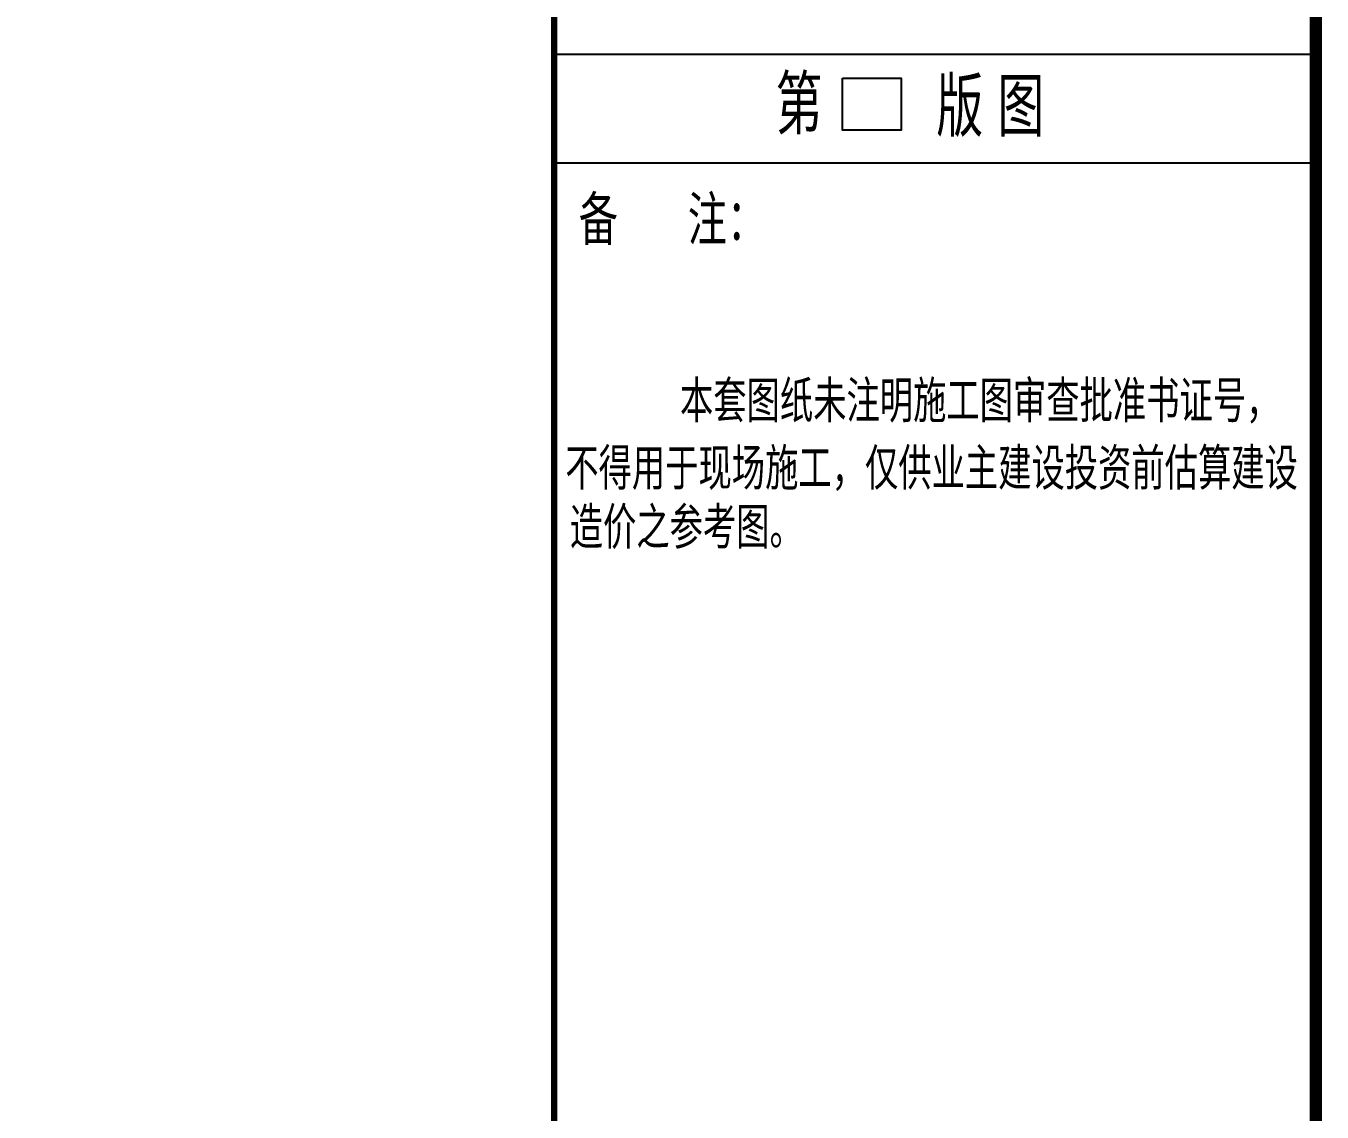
# Model space of a CAD drawing. Header units: millimetres. Extents: x 591771 to 1936534, y -622016 to 355666.
# Drawn here: x 748722 to 760633, y -64272 to -54289 of the extents above; entities that cross this region are included whole.
import ezdxf

# ---------------------------------------------------------------- set-up
doc = ezdxf.new("R2010")
doc.units = ezdxf.units.MM
doc.header["$LTSCALE"] = 80
for name, color, linetype in [('\\M+5CDBC\\M+5BFF2', 252, 'Continuous'), ('AXIS', 3, 'Continuous'), ('HZ', 2, 'Continuous')]:
    doc.layers.add(name, color=color, linetype=linetype)
doc.styles.add('_HZTXT', font='txt.shx', dxfattribs={"width": 0.8, "bigfont": 'hztxt.shx'})

msp = doc.modelspace()

# ---------------------------------------------------------------- linework, layer by layer
at = {"layer": '\\M+5CDBC\\M+5BFF2', "color": 2, "const_width": 112.5}
msp.add_lwpolyline([(678476.4, -102536), (760576.3, -102536), (760576.3, -45136), (678476.4, -45136)], close=True, dxfattribs=at)
at = {"layer": '\\M+5CDBC\\M+5BFF2', "color": 2}
for points, const_width in [([(753576.1, -102536), (753576.1, -45136)], 56.2), ([(753576.1, -55548.2), (760576.3, -55548.2)], 20)]:
    msp.add_lwpolyline(points, dxfattribs=dict(at, const_width=const_width))
msp.add_lwpolyline([(753576.1, -54549.4), (760576.3, -54549.4)], dxfattribs=at)
at = {"layer": 'AXIS'}
msp.add_lwpolyline([(756224.2, -54769.6), (756764.8, -54769.6), (756764.8, -55245.6), (756224.2, -55245.6)], close=True, dxfattribs=at)

# ---------------------------------------------------------------- texts
at = {"layer": '\\M+5CDBC\\M+5BFF2', "color": 2, "style": '_HZTXT', "width": 0.8}
for s, height, p in [(' 第', 540, (755224.7, -55286.4)), ('版', 540, (757087.7, -55306.3)), ('图', 540, (757648.9, -55306.3)), ('备  注：', 450, (753802, -56302.8))]:
    msp.add_text(s, height=height, dxfattribs=at).set_placement(p)
at = {"layer": 'HZ', "color": 1, "style": '_HZTXT', "width": 0.8}
for s, p in [('本套图纸未注明施工图审查批准书证号，', (754732.2, -57932.2)), ('不得用于现场施工，仅供业主建设投资前估算建设', (753678.4, -58552)), ('造价之参考图。', (753719.2, -59094.4))]:
    msp.add_text(s, height=382.5, rotation=0.0025, dxfattribs=at).set_placement(p)

doc.saveas('drawing.dxf')
